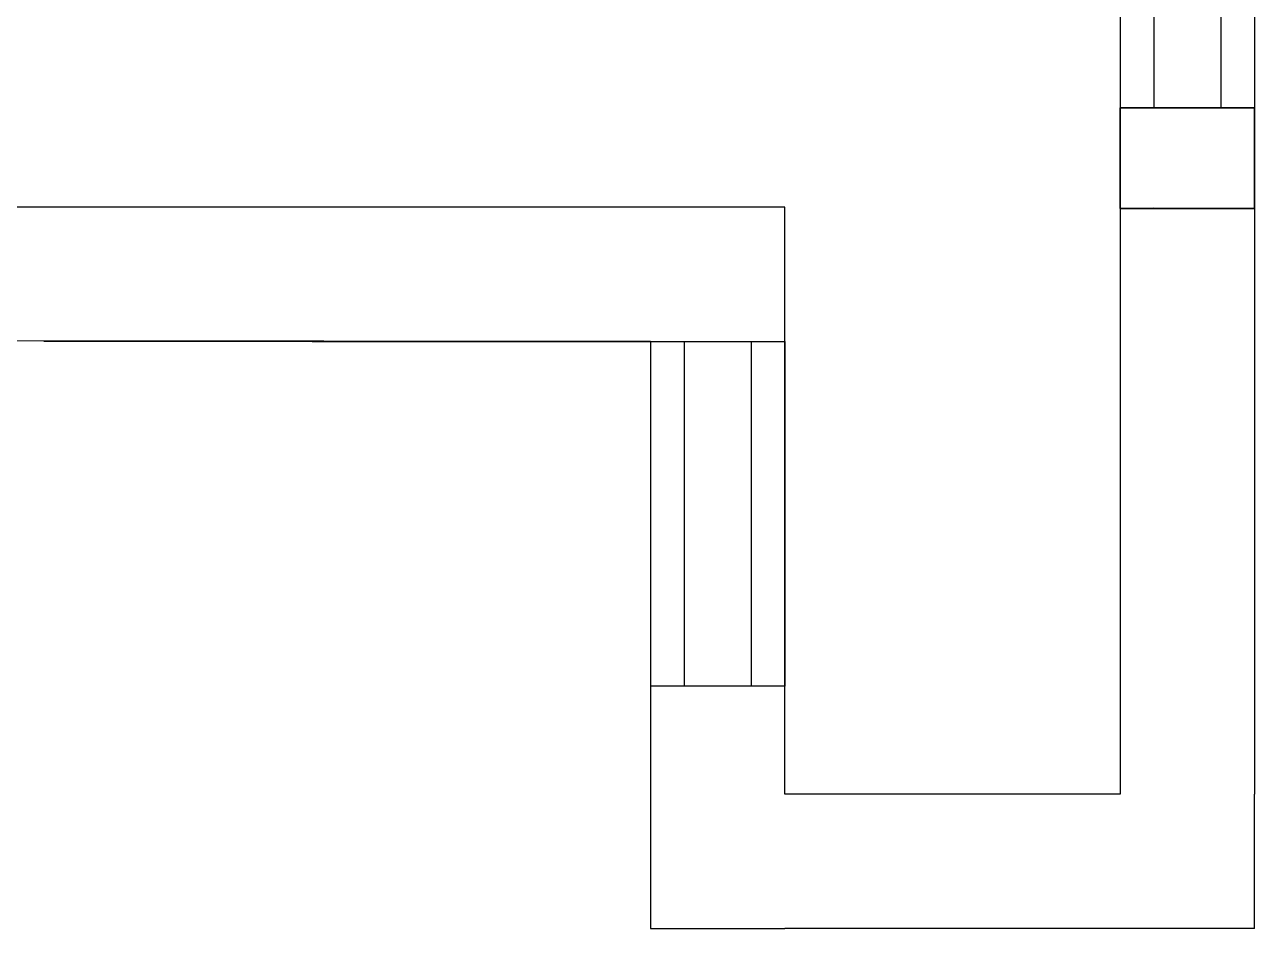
# Model space of a CAD drawing. Extents: x -19 to 297, y 0 to 420.
# Drawn here: x 183.84 to 202.17, y 174.37 to 187.85 of the extents above; entities that cross this region are included whole.
import ezdxf

# ---------------------------------------------------------------- set-up
doc = ezdxf.new("R2010")
doc.units = 0
doc.header["$MEASUREMENT"] = 0
doc.linetypes.add('K5LT_BASIC', pattern=[0])
doc.layers.add('Системный слой', color=7, linetype='Continuous')

# ---------------------------------------------------------------- blocks, each defined once
blk = doc.blocks.new('*U')
at = {"layer": 'Системный слой', "color": 5, "linetype": 'K5LT_BASIC'}
for p, q in [((202.167, 186.608), (200.167, 186.608)), ((200.167, 186.608), (200.167, 185.108)), ((200.167, 185.108), (200.167, 186.608)), ((200.167, 186.608), (202.167, 186.608)), ((202.167, 185.108), (202.167, 186.608)), ((202.167, 186.608), (202.167, 185.108)), ((200.167, 185.108), (202.167, 185.108)), ((202.167, 185.108), (200.167, 185.108))]:
    blk.add_line(p, q, dxfattribs=at)

msp = doc.modelspace()

# ---------------------------------------------------------------- linework, layer by layer
at = {"layer": 'Системный слой', "color": 5, "linetype": 'K5LT_BASIC'}
for p, q in [((200.167, 204.269), (200.167, 186.608)), ((200.667, 196.609), (200.667, 186.609)), ((201.667, 196.609), (201.667, 186.609)), ((202.167, 196.608), (202.167, 185.108)), ((202.167, 196.608), (202.167, 185.108)), ((200.667, 186.609), (200.167, 186.608)), ((201.667, 186.609), (202.167, 186.608)), ((195.167, 185.124), (162.167, 185.124)), ((190.123, 185.124), (188.123, 185.124)), ((195.167, 185.124), (190.123, 185.124)), ((195.167, 176.374), (195.167, 185.124)), ((200.667, 185.109), (200.167, 185.108)), ((200.167, 185.108), (202.167, 185.108)), ((200.167, 185.108), (200.167, 176.374)), ((202.167, 185.108), (200.167, 185.108)), ((200.167, 185.108), (200.167, 176.374)), ((201.667, 185.109), (202.167, 185.108)), ((202.167, 185.108), (202.167, 176.374)), ((202.167, 185.108), (202.167, 176.374)), ((193.167, 183.123), (164.18, 183.155)), ((188.123, 183.123), (184.123, 183.123)), ((188.123, 183.123), (193.167, 183.123)), ((193.167, 183.123), (193.167, 174.373)), ((193.167, 183.123), (195.167, 183.123)), ((193.667, 183.123), (193.667, 177.983)), ((194.667, 183.123), (194.667, 177.983)), ((195.167, 183.123), (195.167, 177.983)), ((195.167, 177.983), (193.167, 177.983)), ((200.167, 176.374), (195.167, 176.374)), ((202.167, 174.373), (202.167, 176.374)), ((193.167, 174.373), (195.167, 174.373)), ((202.167, 174.373), (195.167, 174.373))]:
    msp.add_line(p, q, dxfattribs=at)

# ---------------------------------------------------------------- block references
at = {"layer": 'Системный слой'}
msp.add_blockref('*U', (0, 0), dxfattribs=at)
msp.add_blockref('*U', (0, 0), dxfattribs=at)
msp.add_blockref('*U', (0, 0), dxfattribs=at)
msp.add_blockref('*U', (0, 0), dxfattribs=at)
msp.add_blockref('*U', (0, 0), dxfattribs=at)
msp.add_blockref('*U', (0, 0), dxfattribs=at)
msp.add_blockref('*U', (0, 0), dxfattribs=at)
msp.add_blockref('*U', (0, 0), dxfattribs=at)
msp.add_blockref('*U', (0, 0), dxfattribs=at)
msp.add_blockref('*U', (0, 0), dxfattribs=at)
msp.add_blockref('*U', (0, 0), dxfattribs=at)
msp.add_blockref('*U', (0, 0), dxfattribs=at)
msp.add_blockref('*U', (0, 0), dxfattribs=at)
msp.add_blockref('*U', (0, 0), dxfattribs=at)
msp.add_blockref('*U', (0, 0), dxfattribs=at)
msp.add_blockref('*U', (0, 0), dxfattribs=at)
msp.add_blockref('*U', (0, 0), dxfattribs=at)
msp.add_blockref('*U', (0, 0), dxfattribs=at)
msp.add_blockref('*U', (0, 0), dxfattribs=at)
msp.add_blockref('*U', (0, 0), dxfattribs=at)
msp.add_blockref('*U', (0, 0), dxfattribs=at)
msp.add_blockref('*U', (0, 0), dxfattribs=at)
msp.add_blockref('*U', (0, 0), dxfattribs=at)
msp.add_blockref('*U', (0, 0), dxfattribs=at)
msp.add_blockref('*U', (0, 0), dxfattribs=at)
msp.add_blockref('*U', (0, 0), dxfattribs=at)
msp.add_blockref('*U', (0, 0), dxfattribs=at)
msp.add_blockref('*U', (0, 0), dxfattribs=at)
msp.add_blockref('*U', (0, 0), dxfattribs=at)
msp.add_blockref('*U', (0, 0), dxfattribs=at)
msp.add_blockref('*U', (0, 0), dxfattribs=at)
msp.add_blockref('*U', (0, 0), dxfattribs=at)
msp.add_blockref('*U', (0, 0), dxfattribs=at)
msp.add_blockref('*U', (0, 0), dxfattribs=at)
msp.add_blockref('*U', (0, 0), dxfattribs=at)
msp.add_blockref('*U', (0, 0), dxfattribs=at)
msp.add_blockref('*U', (0, 0), dxfattribs=at)
msp.add_blockref('*U', (0, 0), dxfattribs=at)
msp.add_blockref('*U', (0, 0), dxfattribs=at)
msp.add_blockref('*U', (0, 0), dxfattribs=at)
msp.add_blockref('*U', (0, 0), dxfattribs=at)
msp.add_blockref('*U', (0, 0), dxfattribs=at)
msp.add_blockref('*U', (0, 0), dxfattribs=at)
msp.add_blockref('*U', (0, 0), dxfattribs=at)
msp.add_blockref('*U', (0, 0), dxfattribs=at)
msp.add_blockref('*U', (0, 0), dxfattribs=at)
msp.add_blockref('*U', (0, 0), dxfattribs=at)
msp.add_blockref('*U', (0, 0), dxfattribs=at)
msp.add_blockref('*U', (0, 0), dxfattribs=at)
msp.add_blockref('*U', (0, 0), dxfattribs=at)
msp.add_blockref('*U', (0, 0), dxfattribs=at)
msp.add_blockref('*U', (0, 0), dxfattribs=at)
msp.add_blockref('*U', (0, 0), dxfattribs=at)
msp.add_blockref('*U', (0, 0), dxfattribs=at)
msp.add_blockref('*U', (0, 0), dxfattribs=at)
msp.add_blockref('*U', (0, 0), dxfattribs=at)
msp.add_blockref('*U', (0, 0), dxfattribs=at)
msp.add_blockref('*U', (0, 0), dxfattribs=at)
msp.add_blockref('*U', (0, 0), dxfattribs=at)
msp.add_blockref('*U', (0, 0), dxfattribs=at)
msp.add_blockref('*U', (0, 0), dxfattribs=at)
msp.add_blockref('*U', (0, 0), dxfattribs=at)
msp.add_blockref('*U', (0, 0), dxfattribs=at)
msp.add_blockref('*U', (0, 0), dxfattribs=at)
msp.add_blockref('*U', (0, 0), dxfattribs=at)
msp.add_blockref('*U', (0, 0), dxfattribs=at)
msp.add_blockref('*U', (0, 0), dxfattribs=at)
msp.add_blockref('*U', (0, 0), dxfattribs=at)
msp.add_blockref('*U', (0, 0), dxfattribs=at)
msp.add_blockref('*U', (0, 0), dxfattribs=at)
msp.add_blockref('*U', (0, 0), dxfattribs=at)
msp.add_blockref('*U', (0, 0), dxfattribs=at)
msp.add_blockref('*U', (0, 0), dxfattribs=at)
msp.add_blockref('*U', (0, 0), dxfattribs=at)
msp.add_blockref('*U', (0, 0), dxfattribs=at)
msp.add_blockref('*U', (0, 0), dxfattribs=at)
msp.add_blockref('*U', (0, 0), dxfattribs=at)
msp.add_blockref('*U', (0, 0), dxfattribs=at)
msp.add_blockref('*U', (0, 0), dxfattribs=at)
msp.add_blockref('*U', (0, 0), dxfattribs=at)
msp.add_blockref('*U', (0, 0), dxfattribs=at)
msp.add_blockref('*U', (0, 0), dxfattribs=at)
msp.add_blockref('*U', (0, 0), dxfattribs=at)
msp.add_blockref('*U', (0, 0), dxfattribs=at)
msp.add_blockref('*U', (0, 0), dxfattribs=at)
msp.add_blockref('*U', (0, 0), dxfattribs=at)
msp.add_blockref('*U', (0, 0), dxfattribs=at)
msp.add_blockref('*U', (0, 0), dxfattribs=at)
msp.add_blockref('*U', (0, 0), dxfattribs=at)
msp.add_blockref('*U', (0, 0), dxfattribs=at)
msp.add_blockref('*U', (0, 0), dxfattribs=at)
msp.add_blockref('*U', (0, 0), dxfattribs=at)
msp.add_blockref('*U', (0, 0), dxfattribs=at)
msp.add_blockref('*U', (0, 0), dxfattribs=at)
msp.add_blockref('*U', (0, 0), dxfattribs=at)
msp.add_blockref('*U', (0, 0), dxfattribs=at)
msp.add_blockref('*U', (0, 0), dxfattribs=at)
msp.add_blockref('*U', (0, 0), dxfattribs=at)
msp.add_blockref('*U', (0, 0), dxfattribs=at)
msp.add_blockref('*U', (0, 0), dxfattribs=at)
msp.add_blockref('*U', (0, 0), dxfattribs=at)
msp.add_blockref('*U', (0, 0), dxfattribs=at)
msp.add_blockref('*U', (0, 0), dxfattribs=at)
msp.add_blockref('*U', (0, 0), dxfattribs=at)
msp.add_blockref('*U', (0, 0), dxfattribs=at)
msp.add_blockref('*U', (0, 0), dxfattribs=at)
msp.add_blockref('*U', (0, 0), dxfattribs=at)
msp.add_blockref('*U', (0, 0), dxfattribs=at)
msp.add_blockref('*U', (0, 0), dxfattribs=at)
msp.add_blockref('*U', (0, 0), dxfattribs=at)
msp.add_blockref('*U', (0, 0), dxfattribs=at)
msp.add_blockref('*U', (0, 0), dxfattribs=at)
msp.add_blockref('*U', (0, 0), dxfattribs=at)
msp.add_blockref('*U', (0, 0), dxfattribs=at)
msp.add_blockref('*U', (0, 0), dxfattribs=at)
msp.add_blockref('*U', (0, 0), dxfattribs=at)
msp.add_blockref('*U', (0, 0), dxfattribs=at)
msp.add_blockref('*U', (0, 0), dxfattribs=at)
msp.add_blockref('*U', (0, 0), dxfattribs=at)
msp.add_blockref('*U', (0, 0), dxfattribs=at)
msp.add_blockref('*U', (0, 0), dxfattribs=at)
msp.add_blockref('*U', (0, 0), dxfattribs=at)
msp.add_blockref('*U', (0, 0), dxfattribs=at)
msp.add_blockref('*U', (0, 0), dxfattribs=at)
msp.add_blockref('*U', (0, 0), dxfattribs=at)
msp.add_blockref('*U', (0, 0), dxfattribs=at)
msp.add_blockref('*U', (0, 0), dxfattribs=at)
msp.add_blockref('*U', (0, 0), dxfattribs=at)
msp.add_blockref('*U', (0, 0), dxfattribs=at)
msp.add_blockref('*U', (0, 0), dxfattribs=at)
msp.add_blockref('*U', (0, 0), dxfattribs=at)
msp.add_blockref('*U', (0, 0), dxfattribs=at)
msp.add_blockref('*U', (0, 0), dxfattribs=at)
msp.add_blockref('*U', (0, 0), dxfattribs=at)
msp.add_blockref('*U', (0, 0), dxfattribs=at)
msp.add_blockref('*U', (0, 0), dxfattribs=at)
msp.add_blockref('*U', (0, 0), dxfattribs=at)
msp.add_blockref('*U', (0, 0), dxfattribs=at)
msp.add_blockref('*U', (0, 0), dxfattribs=at)
msp.add_blockref('*U', (0, 0), dxfattribs=at)
msp.add_blockref('*U', (0, 0), dxfattribs=at)
msp.add_blockref('*U', (0, 0), dxfattribs=at)
msp.add_blockref('*U', (0, 0), dxfattribs=at)
msp.add_blockref('*U', (0, 0), dxfattribs=at)
msp.add_blockref('*U', (0, 0), dxfattribs=at)
msp.add_blockref('*U', (0, 0), dxfattribs=at)
msp.add_blockref('*U', (0, 0), dxfattribs=at)
msp.add_blockref('*U', (0, 0), dxfattribs=at)
msp.add_blockref('*U', (0, 0), dxfattribs=at)
msp.add_blockref('*U', (0, 0), dxfattribs=at)
msp.add_blockref('*U', (0, 0), dxfattribs=at)
msp.add_blockref('*U', (0, 0), dxfattribs=at)
msp.add_blockref('*U', (0, 0), dxfattribs=at)
msp.add_blockref('*U', (0, 0), dxfattribs=at)
msp.add_blockref('*U', (0, 0), dxfattribs=at)
msp.add_blockref('*U', (0, 0), dxfattribs=at)
msp.add_blockref('*U', (0, 0), dxfattribs=at)
msp.add_blockref('*U', (0, 0), dxfattribs=at)
msp.add_blockref('*U', (0, 0), dxfattribs=at)
msp.add_blockref('*U', (0, 0), dxfattribs=at)
msp.add_blockref('*U', (0, 0), dxfattribs=at)
msp.add_blockref('*U', (0, 0), dxfattribs=at)
msp.add_blockref('*U', (0, 0), dxfattribs=at)
msp.add_blockref('*U', (0, 0), dxfattribs=at)
msp.add_blockref('*U', (0, 0), dxfattribs=at)
msp.add_blockref('*U', (0, 0), dxfattribs=at)
msp.add_blockref('*U', (0, 0), dxfattribs=at)
msp.add_blockref('*U', (0, 0), dxfattribs=at)
msp.add_blockref('*U', (0, 0), dxfattribs=at)
msp.add_blockref('*U', (0, 0), dxfattribs=at)
msp.add_blockref('*U', (0, 0), dxfattribs=at)
msp.add_blockref('*U', (0, 0), dxfattribs=at)
msp.add_blockref('*U', (0, 0), dxfattribs=at)
msp.add_blockref('*U', (0, 0), dxfattribs=at)
msp.add_blockref('*U', (0, 0), dxfattribs=at)
msp.add_blockref('*U', (0, 0), dxfattribs=at)
msp.add_blockref('*U', (0, 0), dxfattribs=at)
msp.add_blockref('*U', (0, 0), dxfattribs=at)
msp.add_blockref('*U', (0, 0), dxfattribs=at)
msp.add_blockref('*U', (0, 0), dxfattribs=at)
msp.add_blockref('*U', (0, 0), dxfattribs=at)
msp.add_blockref('*U', (0, 0), dxfattribs=at)
msp.add_blockref('*U', (0, 0), dxfattribs=at)
msp.add_blockref('*U', (0, 0), dxfattribs=at)
msp.add_blockref('*U', (0, 0), dxfattribs=at)
msp.add_blockref('*U', (0, 0), dxfattribs=at)
msp.add_blockref('*U', (0, 0), dxfattribs=at)
msp.add_blockref('*U', (0, 0), dxfattribs=at)
msp.add_blockref('*U', (0, 0), dxfattribs=at)
msp.add_blockref('*U', (0, 0), dxfattribs=at)
msp.add_blockref('*U', (0, 0), dxfattribs=at)
msp.add_blockref('*U', (0, 0), dxfattribs=at)
msp.add_blockref('*U', (0, 0), dxfattribs=at)
msp.add_blockref('*U', (0, 0), dxfattribs=at)
msp.add_blockref('*U', (0, 0), dxfattribs=at)
msp.add_blockref('*U', (0, 0), dxfattribs=at)
msp.add_blockref('*U', (0, 0), dxfattribs=at)
msp.add_blockref('*U', (0, 0), dxfattribs=at)
msp.add_blockref('*U', (0, 0), dxfattribs=at)
msp.add_blockref('*U', (0, 0), dxfattribs=at)
msp.add_blockref('*U', (0, 0), dxfattribs=at)
msp.add_blockref('*U', (0, 0), dxfattribs=at)
msp.add_blockref('*U', (0, 0), dxfattribs=at)
msp.add_blockref('*U', (0, 0), dxfattribs=at)
msp.add_blockref('*U', (0, 0), dxfattribs=at)
msp.add_blockref('*U', (0, 0), dxfattribs=at)
msp.add_blockref('*U', (0, 0), dxfattribs=at)
msp.add_blockref('*U', (0, 0), dxfattribs=at)
msp.add_blockref('*U', (0, 0), dxfattribs=at)
msp.add_blockref('*U', (0, 0), dxfattribs=at)
msp.add_blockref('*U', (0, 0), dxfattribs=at)
msp.add_blockref('*U', (0, 0), dxfattribs=at)
msp.add_blockref('*U', (0, 0), dxfattribs=at)
msp.add_blockref('*U', (0, 0), dxfattribs=at)
msp.add_blockref('*U', (0, 0), dxfattribs=at)
msp.add_blockref('*U', (0, 0), dxfattribs=at)
msp.add_blockref('*U', (0, 0), dxfattribs=at)
msp.add_blockref('*U', (0, 0), dxfattribs=at)
msp.add_blockref('*U', (0, 0), dxfattribs=at)
msp.add_blockref('*U', (0, 0), dxfattribs=at)
msp.add_blockref('*U', (0, 0), dxfattribs=at)
msp.add_blockref('*U', (0, 0), dxfattribs=at)
msp.add_blockref('*U', (0, 0), dxfattribs=at)
msp.add_blockref('*U', (0, 0), dxfattribs=at)
msp.add_blockref('*U', (0, 0), dxfattribs=at)
msp.add_blockref('*U', (0, 0), dxfattribs=at)
msp.add_blockref('*U', (0, 0), dxfattribs=at)
msp.add_blockref('*U', (0, 0), dxfattribs=at)
msp.add_blockref('*U', (0, 0), dxfattribs=at)
msp.add_blockref('*U', (0, 0), dxfattribs=at)
msp.add_blockref('*U', (0, 0), dxfattribs=at)
msp.add_blockref('*U', (0, 0), dxfattribs=at)
msp.add_blockref('*U', (0, 0), dxfattribs=at)
msp.add_blockref('*U', (0, 0), dxfattribs=at)
msp.add_blockref('*U', (0, 0), dxfattribs=at)
msp.add_blockref('*U', (0, 0), dxfattribs=at)
msp.add_blockref('*U', (0, 0), dxfattribs=at)
msp.add_blockref('*U', (0, 0), dxfattribs=at)
msp.add_blockref('*U', (0, 0), dxfattribs=at)
msp.add_blockref('*U', (0, 0), dxfattribs=at)
msp.add_blockref('*U', (0, 0), dxfattribs=at)
msp.add_blockref('*U', (0, 0), dxfattribs=at)
msp.add_blockref('*U', (0, 0), dxfattribs=at)
msp.add_blockref('*U', (0, 0), dxfattribs=at)
msp.add_blockref('*U', (0, 0), dxfattribs=at)
msp.add_blockref('*U', (0, 0), dxfattribs=at)
msp.add_blockref('*U', (0, 0), dxfattribs=at)
msp.add_blockref('*U', (0, 0), dxfattribs=at)
msp.add_blockref('*U', (0, 0), dxfattribs=at)
msp.add_blockref('*U', (0, 0), dxfattribs=at)
msp.add_blockref('*U', (0, 0), dxfattribs=at)
msp.add_blockref('*U', (0, 0), dxfattribs=at)
msp.add_blockref('*U', (0, 0), dxfattribs=at)
msp.add_blockref('*U', (0, 0), dxfattribs=at)
msp.add_blockref('*U', (0, 0), dxfattribs=at)
msp.add_blockref('*U', (0, 0), dxfattribs=at)
msp.add_blockref('*U', (0, 0), dxfattribs=at)
msp.add_blockref('*U', (0, 0), dxfattribs=at)
msp.add_blockref('*U', (0, 0), dxfattribs=at)
msp.add_blockref('*U', (0, 0), dxfattribs=at)
msp.add_blockref('*U', (0, 0), dxfattribs=at)
msp.add_blockref('*U', (0, 0), dxfattribs=at)
msp.add_blockref('*U', (0, 0), dxfattribs=at)
msp.add_blockref('*U', (0, 0), dxfattribs=at)
msp.add_blockref('*U', (0, 0), dxfattribs=at)
msp.add_blockref('*U', (0, 0), dxfattribs=at)
msp.add_blockref('*U', (0, 0), dxfattribs=at)
msp.add_blockref('*U', (0, 0), dxfattribs=at)
msp.add_blockref('*U', (0, 0), dxfattribs=at)
msp.add_blockref('*U', (0, 0), dxfattribs=at)
msp.add_blockref('*U', (0, 0), dxfattribs=at)
msp.add_blockref('*U', (0, 0), dxfattribs=at)
msp.add_blockref('*U', (0, 0), dxfattribs=at)
msp.add_blockref('*U', (0, 0), dxfattribs=at)
msp.add_blockref('*U', (0, 0), dxfattribs=at)
msp.add_blockref('*U', (0, 0), dxfattribs=at)
msp.add_blockref('*U', (0, 0), dxfattribs=at)
msp.add_blockref('*U', (0, 0), dxfattribs=at)
msp.add_blockref('*U', (0, 0), dxfattribs=at)
msp.add_blockref('*U', (0, 0), dxfattribs=at)
msp.add_blockref('*U', (0, 0), dxfattribs=at)
msp.add_blockref('*U', (0, 0), dxfattribs=at)
msp.add_blockref('*U', (0, 0), dxfattribs=at)
msp.add_blockref('*U', (0, 0), dxfattribs=at)
msp.add_blockref('*U', (0, 0), dxfattribs=at)
msp.add_blockref('*U', (0, 0), dxfattribs=at)
msp.add_blockref('*U', (0, 0), dxfattribs=at)
msp.add_blockref('*U', (0, 0), dxfattribs=at)
msp.add_blockref('*U', (0, 0), dxfattribs=at)
msp.add_blockref('*U', (0, 0), dxfattribs=at)
msp.add_blockref('*U', (0, 0), dxfattribs=at)
msp.add_blockref('*U', (0, 0), dxfattribs=at)
msp.add_blockref('*U', (0, 0), dxfattribs=at)
msp.add_blockref('*U', (0, 0), dxfattribs=at)
msp.add_blockref('*U', (0, 0), dxfattribs=at)
msp.add_blockref('*U', (0, 0), dxfattribs=at)
msp.add_blockref('*U', (0, 0), dxfattribs=at)
msp.add_blockref('*U', (0, 0), dxfattribs=at)
msp.add_blockref('*U', (0, 0), dxfattribs=at)
msp.add_blockref('*U', (0, 0), dxfattribs=at)
msp.add_blockref('*U', (0, 0), dxfattribs=at)
msp.add_blockref('*U', (0, 0), dxfattribs=at)
msp.add_blockref('*U', (0, 0), dxfattribs=at)
msp.add_blockref('*U', (0, 0), dxfattribs=at)
msp.add_blockref('*U', (0, 0), dxfattribs=at)
msp.add_blockref('*U', (0, 0), dxfattribs=at)
msp.add_blockref('*U', (0, 0), dxfattribs=at)
msp.add_blockref('*U', (0, 0), dxfattribs=at)
msp.add_blockref('*U', (0, 0), dxfattribs=at)
msp.add_blockref('*U', (0, 0), dxfattribs=at)
msp.add_blockref('*U', (0, 0), dxfattribs=at)
msp.add_blockref('*U', (0, 0), dxfattribs=at)
msp.add_blockref('*U', (0, 0), dxfattribs=at)
msp.add_blockref('*U', (0, 0), dxfattribs=at)
msp.add_blockref('*U', (0, 0), dxfattribs=at)
msp.add_blockref('*U', (0, 0), dxfattribs=at)
msp.add_blockref('*U', (0, 0), dxfattribs=at)
msp.add_blockref('*U', (0, 0), dxfattribs=at)
msp.add_blockref('*U', (0, 0), dxfattribs=at)
msp.add_blockref('*U', (0, 0), dxfattribs=at)
msp.add_blockref('*U', (0, 0), dxfattribs=at)
msp.add_blockref('*U', (0, 0), dxfattribs=at)
msp.add_blockref('*U', (0, 0), dxfattribs=at)
msp.add_blockref('*U', (0, 0), dxfattribs=at)
msp.add_blockref('*U', (0, 0), dxfattribs=at)
msp.add_blockref('*U', (0, 0), dxfattribs=at)
msp.add_blockref('*U', (0, 0), dxfattribs=at)
msp.add_blockref('*U', (0, 0), dxfattribs=at)
msp.add_blockref('*U', (0, 0), dxfattribs=at)
msp.add_blockref('*U', (0, 0), dxfattribs=at)
msp.add_blockref('*U', (0, 0), dxfattribs=at)
msp.add_blockref('*U', (0, 0), dxfattribs=at)
msp.add_blockref('*U', (0, 0), dxfattribs=at)
msp.add_blockref('*U', (0, 0), dxfattribs=at)
msp.add_blockref('*U', (0, 0), dxfattribs=at)
msp.add_blockref('*U', (0, 0), dxfattribs=at)
msp.add_blockref('*U', (0, 0), dxfattribs=at)
msp.add_blockref('*U', (0, 0), dxfattribs=at)
msp.add_blockref('*U', (0, 0), dxfattribs=at)
msp.add_blockref('*U', (0, 0), dxfattribs=at)
msp.add_blockref('*U', (0, 0), dxfattribs=at)
msp.add_blockref('*U', (0, 0), dxfattribs=at)
msp.add_blockref('*U', (0, 0), dxfattribs=at)
msp.add_blockref('*U', (0, 0), dxfattribs=at)
msp.add_blockref('*U', (0, 0), dxfattribs=at)
msp.add_blockref('*U', (0, 0), dxfattribs=at)
msp.add_blockref('*U', (0, 0), dxfattribs=at)
msp.add_blockref('*U', (0, 0), dxfattribs=at)
msp.add_blockref('*U', (0, 0), dxfattribs=at)
msp.add_blockref('*U', (0, 0), dxfattribs=at)
msp.add_blockref('*U', (0, 0), dxfattribs=at)
msp.add_blockref('*U', (0, 0), dxfattribs=at)
msp.add_blockref('*U', (0, 0), dxfattribs=at)
msp.add_blockref('*U', (0, 0), dxfattribs=at)
msp.add_blockref('*U', (0, 0), dxfattribs=at)
msp.add_blockref('*U', (0, 0), dxfattribs=at)
msp.add_blockref('*U', (0, 0), dxfattribs=at)
msp.add_blockref('*U', (0, 0), dxfattribs=at)
msp.add_blockref('*U', (0, 0), dxfattribs=at)
msp.add_blockref('*U', (0, 0), dxfattribs=at)
msp.add_blockref('*U', (0, 0), dxfattribs=at)
msp.add_blockref('*U', (0, 0), dxfattribs=at)
msp.add_blockref('*U', (0, 0), dxfattribs=at)
msp.add_blockref('*U', (0, 0), dxfattribs=at)
msp.add_blockref('*U', (0, 0), dxfattribs=at)
msp.add_blockref('*U', (0, 0), dxfattribs=at)
msp.add_blockref('*U', (0, 0), dxfattribs=at)
msp.add_blockref('*U', (0, 0), dxfattribs=at)
msp.add_blockref('*U', (0, 0), dxfattribs=at)
msp.add_blockref('*U', (0, 0), dxfattribs=at)
msp.add_blockref('*U', (0, 0), dxfattribs=at)
msp.add_blockref('*U', (0, 0), dxfattribs=at)
msp.add_blockref('*U', (0, 0), dxfattribs=at)
msp.add_blockref('*U', (0, 0), dxfattribs=at)
msp.add_blockref('*U', (0, 0), dxfattribs=at)
msp.add_blockref('*U', (0, 0), dxfattribs=at)
msp.add_blockref('*U', (0, 0), dxfattribs=at)
msp.add_blockref('*U', (0, 0), dxfattribs=at)
msp.add_blockref('*U', (0, 0), dxfattribs=at)
msp.add_blockref('*U', (0, 0), dxfattribs=at)
msp.add_blockref('*U', (0, 0), dxfattribs=at)
msp.add_blockref('*U', (0, 0), dxfattribs=at)
msp.add_blockref('*U', (0, 0), dxfattribs=at)
msp.add_blockref('*U', (0, 0), dxfattribs=at)
msp.add_blockref('*U', (0, 0), dxfattribs=at)
msp.add_blockref('*U', (0, 0), dxfattribs=at)
msp.add_blockref('*U', (0, 0), dxfattribs=at)
msp.add_blockref('*U', (0, 0), dxfattribs=at)
msp.add_blockref('*U', (0, 0), dxfattribs=at)
msp.add_blockref('*U', (0, 0), dxfattribs=at)
msp.add_blockref('*U', (0, 0), dxfattribs=at)
msp.add_blockref('*U', (0, 0), dxfattribs=at)
msp.add_blockref('*U', (0, 0), dxfattribs=at)
msp.add_blockref('*U', (0, 0), dxfattribs=at)
msp.add_blockref('*U', (0, 0), dxfattribs=at)
msp.add_blockref('*U', (0, 0), dxfattribs=at)
msp.add_blockref('*U', (0, 0), dxfattribs=at)
msp.add_blockref('*U', (0, 0), dxfattribs=at)
msp.add_blockref('*U', (0, 0), dxfattribs=at)
msp.add_blockref('*U', (0, 0), dxfattribs=at)
msp.add_blockref('*U', (0, 0), dxfattribs=at)
msp.add_blockref('*U', (0, 0), dxfattribs=at)
msp.add_blockref('*U', (0, 0), dxfattribs=at)
msp.add_blockref('*U', (0, 0), dxfattribs=at)
msp.add_blockref('*U', (0, 0), dxfattribs=at)
msp.add_blockref('*U', (0, 0), dxfattribs=at)
msp.add_blockref('*U', (0, 0), dxfattribs=at)
msp.add_blockref('*U', (0, 0), dxfattribs=at)
msp.add_blockref('*U', (0, 0), dxfattribs=at)
msp.add_blockref('*U', (0, 0), dxfattribs=at)
msp.add_blockref('*U', (0, 0), dxfattribs=at)
msp.add_blockref('*U', (0, 0), dxfattribs=at)
msp.add_blockref('*U', (0, 0), dxfattribs=at)
msp.add_blockref('*U', (0, 0), dxfattribs=at)
msp.add_blockref('*U', (0, 0), dxfattribs=at)
msp.add_blockref('*U', (0, 0), dxfattribs=at)
msp.add_blockref('*U', (0, 0), dxfattribs=at)
msp.add_blockref('*U', (0, 0), dxfattribs=at)
msp.add_blockref('*U', (0, 0), dxfattribs=at)
msp.add_blockref('*U', (0, 0), dxfattribs=at)
msp.add_blockref('*U', (0, 0), dxfattribs=at)
msp.add_blockref('*U', (0, 0), dxfattribs=at)
msp.add_blockref('*U', (0, 0), dxfattribs=at)
msp.add_blockref('*U', (0, 0), dxfattribs=at)
msp.add_blockref('*U', (0, 0), dxfattribs=at)
msp.add_blockref('*U', (0, 0), dxfattribs=at)
msp.add_blockref('*U', (0, 0), dxfattribs=at)
msp.add_blockref('*U', (0, 0), dxfattribs=at)
msp.add_blockref('*U', (0, 0), dxfattribs=at)
msp.add_blockref('*U', (0, 0), dxfattribs=at)
msp.add_blockref('*U', (0, 0), dxfattribs=at)
msp.add_blockref('*U', (0, 0), dxfattribs=at)
msp.add_blockref('*U', (0, 0), dxfattribs=at)
msp.add_blockref('*U', (0, 0), dxfattribs=at)
msp.add_blockref('*U', (0, 0), dxfattribs=at)
msp.add_blockref('*U', (0, 0), dxfattribs=at)
msp.add_blockref('*U', (0, 0), dxfattribs=at)
msp.add_blockref('*U', (0, 0), dxfattribs=at)
msp.add_blockref('*U', (0, 0), dxfattribs=at)
msp.add_blockref('*U', (0, 0), dxfattribs=at)
msp.add_blockref('*U', (0, 0), dxfattribs=at)
msp.add_blockref('*U', (0, 0), dxfattribs=at)
msp.add_blockref('*U', (0, 0), dxfattribs=at)
msp.add_blockref('*U', (0, 0), dxfattribs=at)
msp.add_blockref('*U', (0, 0), dxfattribs=at)
msp.add_blockref('*U', (0, 0), dxfattribs=at)
msp.add_blockref('*U', (0, 0), dxfattribs=at)
msp.add_blockref('*U', (0, 0), dxfattribs=at)
msp.add_blockref('*U', (0, 0), dxfattribs=at)
msp.add_blockref('*U', (0, 0), dxfattribs=at)

doc.saveas('drawing.dxf')
